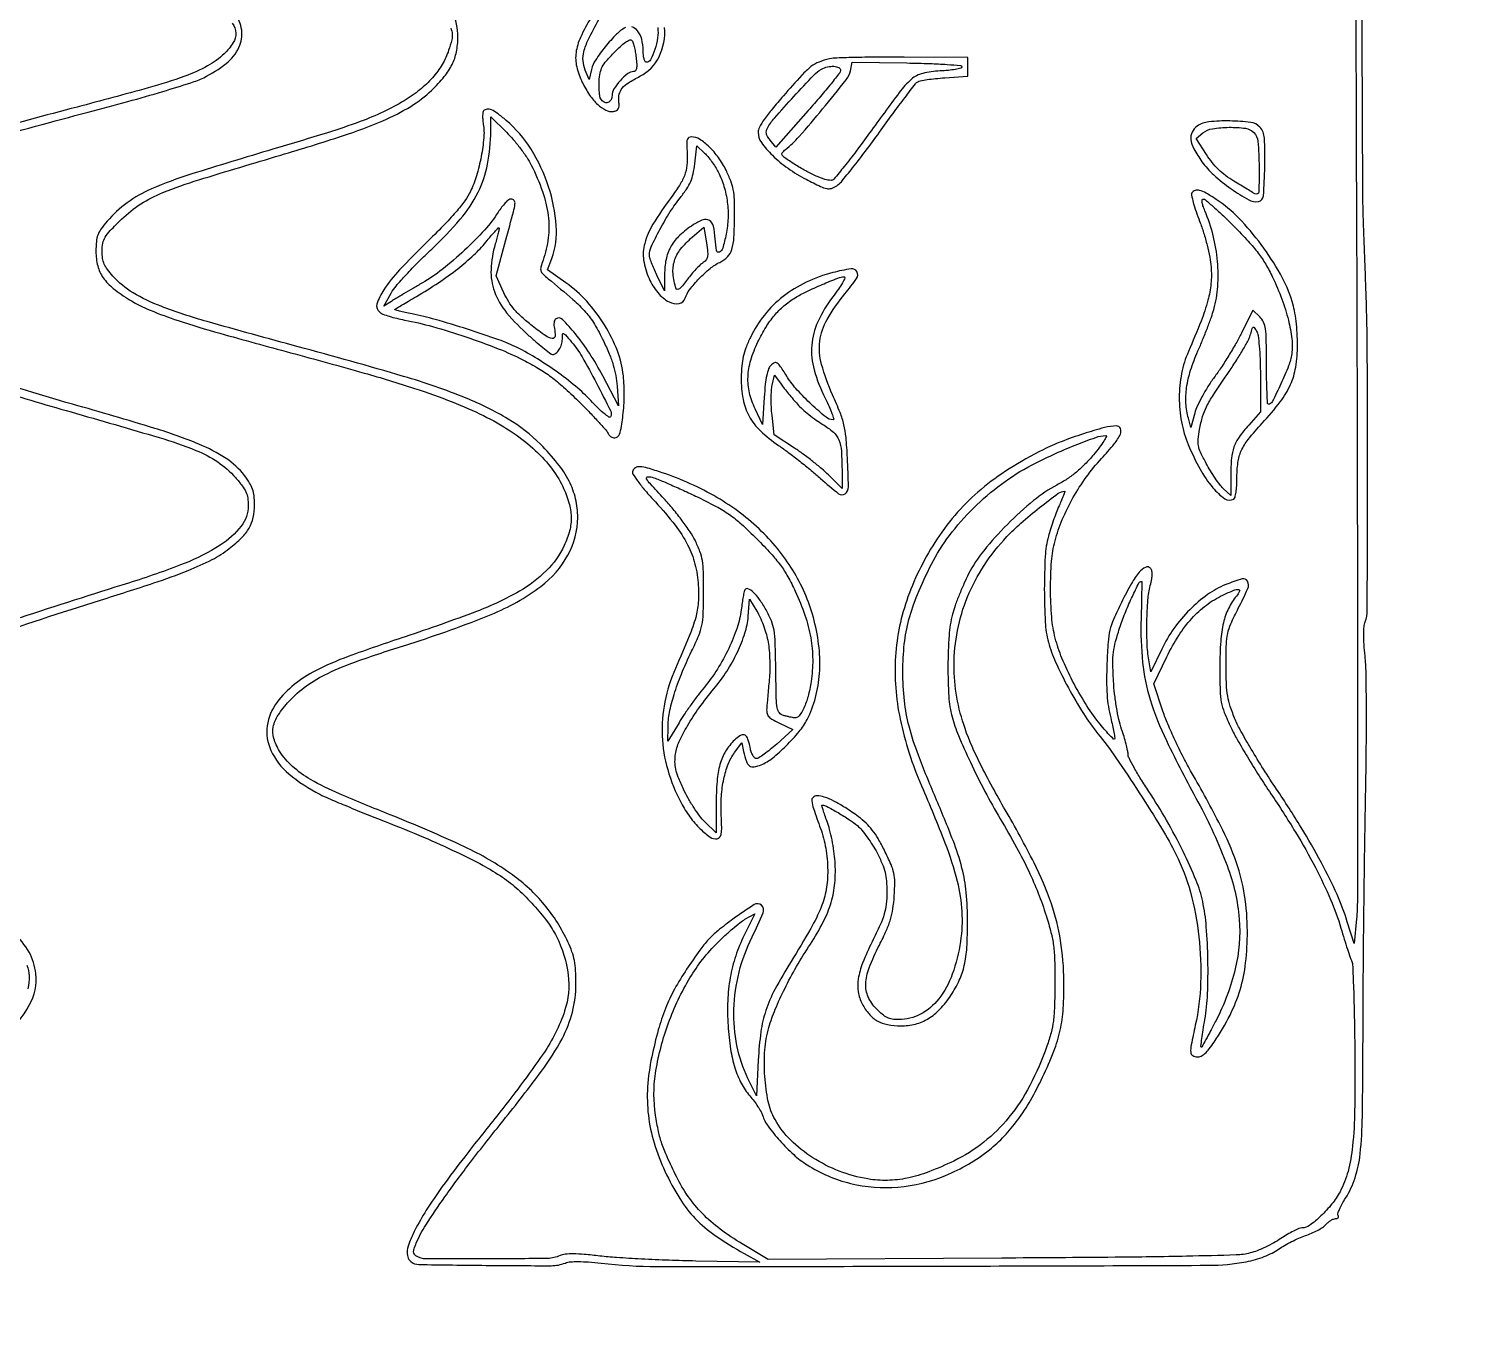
# Model space of a CAD drawing. Extents: x 0 to 1024, y 0 to 1024.
# Drawn here: x 465.5 to 930.9, y 112.6 to 526.7 of the extents above; entities that cross this region are included whole.
import ezdxf

# ---------------------------------------------------------------- set-up
doc = ezdxf.new("R2010")
doc.units = 0

msp = doc.modelspace()

# ---------------------------------------------------------------- linework, layer by layer
for points in [[(891.78204, 671.456443), (892.49099, 459.884558, -0.000345), (892.708254, 378.213949, -0.000545), (892.769923, 308.139427, -0.000121), (892.742148, 246.599217, -0.02363), (892.445004, 240.406336), (891.690069, 232.5), (889.510441, 239.5, 0.030391), (886.204044, 248.2148, 0.016711), (881.170999, 258.455506, 0.014796), (874.64342, 269.861145, 0.010754), (866.741306, 282.16493, -0.007082), (862.568459, 288.5584, -0.007087), (858.579355, 295.066023, -0.00696), (855.258584, 300.841427, -0.027769), (853.474261, 304.512916, -0.017712), (851.868125, 308.761464, -0.039914), (851.029551, 312.098024, -0.03257), (850.641318, 315.916441, -0.008509), (850.523009, 322.080227, -0.007502), (850.609549, 328.825885, -0.046015), (851.024856, 332.276071, -0.053606), (852.046368, 335.370291, -0.012288), (854.447085, 340.333142, 0.014627), (857.489355, 346.697999, 0.230051), (857.406035, 349.036917, 0.354684), (855.658795, 349.778257, 0.026292), (850.40036, 347.959559, 0.058592), (844.512387, 344.722982, 0.042357), (838.799786, 339.868972, 0.040665), (833.740515, 333.868825, 0.04237), (829.796783, 327.207682), (826.275419, 319.915365), (825.648715, 323.707682, -0.031774), (825.110898, 329.054491, -0.014265), (825.053018, 336.117703, -0.013898), (825.385139, 343.013184, -0.042714), (826.135066, 347.622114, 0.015345), (826.618348, 349.824758, 0.045305), (826.764816, 351.365921, 0.070233), (826.614369, 352.465075, 0.127975), (826.158694, 353.241306, 0.321127), (824.578136, 353.502782, 0.103519), (822.598698, 351.954424, 0.047259), (820.095417, 348.343942, 0.012963), (816.859417, 342.216209, 0.011401), (814.320064, 336.78201, 0.045329), (813.150014, 333.29503, 0.040737), (812.566897, 329.481149, 0.008008), (812.190634, 322.555307, 0.009068), (812.078134, 316.965618, 0.017782), (812.227493, 312.518256, 0.021396), (812.656476, 308.701217, 0.024028), (813.400524, 305.08183, -0.007532), (813.995451, 302.605, -0.011655), (814.426813, 300.44778, -0.006066), (814.72212, 298.639943, -0.238151), (814.599, 298.265667, -0.415307), (814.284984, 298.266253, -0.006646), (812.926497, 299.671801, -0.012977), (811.330289, 301.458568, -0.007707), (809.517681, 303.664815, -0.028876), (805.256456, 309.702211, -0.020273), (801.148419, 316.938406, -0.020486), (797.724223, 324.310515, -0.035093), (795.568362, 330.736181, -0.043302), (794.42919, 337.494036, -0.019452), (794.054942, 346.495784, -0.019393), (794.378461, 355.446396, -0.046247), (795.485477, 362, -0.034893), (797.837573, 368.877646, -0.028508), (801.264558, 375.859766, -0.028034), (805.537541, 382.536016, -0.030463), (810.422777, 388.5, 0.015233), (814.533809, 393.218214, 0.064322), (816.515674, 396.394799, 0.215433), (816.524427, 398.159823, 0.296066), (815.229901, 399, 0.066363), (811.422864, 398.492474, 0.01225), (804.625048, 396.467168, 0.013972), (797.475082, 393.921849, 0.023812), (791.679002, 391.350438, 0.023933), (780.694029, 385.16213, 0.03473), (771.70633, 378.604689, 0.037152), (764.173831, 371.241704, 0.03412), (757.577838, 362.642032, 0.0595), (748.191006, 344.034953, 0.071452), (744.189991, 324.85942, 0.068582), (745.682317, 304.705011, 0.049379), (752.562634, 283.191761, -0.009304), (760.082239, 264.877952, -0.031449), (764.00235, 252.560699, -0.046625), (765.505212, 242.754037, -0.051679), (765.079997, 233.179692, -0.048109), (762.451087, 222.610815, -0.081999), (758.070282, 214.659368, -0.103323), (752.212127, 209.748276, -0.123565), (745.245827, 208, -0.040666), (743.147238, 208.170966, -0.071519), (741.490373, 208.69326, -0.063023), (739.912684, 209.713537, -0.025279), (738.0295, 211.469564, -0.086584), (735.396797, 215.342313, -0.118431), (734.609357, 219.469203, -0.081284), (735.706728, 224.632056, -0.024333), (738.999728, 232, 0.01183), (741.271499, 236.759894, 0.031813), (742.585377, 240.271392, 0.036605), (743.340467, 243.628284, 0.020554), (743.787034, 247.786834, 0.014919), (743.948665, 252.269989, 0.054822), (743.656294, 255.089286, 0.050342), (742.746541, 257.895809, 0.011238), (740.614202, 262.466103, 0.01639), (738.597269, 266.231163, 0.033519), (736.729664, 269.010931, 0.038832), (734.705123, 271.245051, 0.03201), (732.230331, 273.299877, 0.014117), (727.949876, 276.232797, 0.026442), (724.307851, 278.316209, 0.032753), (721.274576, 279.603157, 0.084141), (718.933083, 280, 0.186063), (717.673861, 279.514608, 0.240354), (717.240139, 278.373418, 0.056369), (717.801278, 275.87788, 0.004499), (720.077449, 269.5, -0.023728), (721.054751, 266.388605, -0.022213), (721.757817, 263.129671, -0.021245), (722.193191, 259.680889, -0.017841), (722.36785, 256, -0.04592), (721.874549, 249.849784, -0.052713), (720.262942, 244.184321, -0.034665), (716.938378, 237.332983, -0.008713), (710.570209, 226.673059, 0.015977), (705.397996, 217.722305, 0.042709), (702.486004, 210.96067, 0.046142), (700.88849, 204.109289, 0.021373), (700.028629, 195), (699.437299, 183.5), (696.736221, 189.051495, -0.064545), (693.180079, 199.643348, -0.05615), (692.211229, 211.314314, -0.054446), (693.871745, 223.257938, -0.053303), (698.075379, 234.652164, 0.016069), (701.593469, 242.367785, 0.31555), (701.064194, 244.783953, 0.339565), (698.693904, 244.995773, 0.017255), (691.892048, 240.341614, 0.011474), (687.02425, 236.582912, 0.036235), (684.018612, 233.766443, 0.031607), (681.243358, 230.35025, 0.007178), (676.99822, 224.207261, 0.02276), (673.11226, 217.79494, 0.030144), (670.211477, 211.618044, 0.027513), (667.892867, 204.708638, 0.014926), (665.771844, 196, 0.036487), (664.450276, 186.350631, 0.044587), (664.686476, 177.248088, 0.044542), (666.533406, 168.324139, 0.036296), (670.023784, 159.208173, 0.029014), (674.770698, 150.440763, 0.053081), (679.752016, 144.026533, 0.050063), (686.175247, 138.568045, 0.023014), (695.5, 132.743719), (700.5, 129.931821), (680, 130.336059, -0.004313), (671.388147, 130.58021, -0.00387), (662.464521, 130.979448, -0.003881), (654.461337, 131.461921, -0.01214), (649.091985, 131.958667, 0.006961), (644.044773, 132.478376, 0.019637), (640.503847, 132.653497, 0.027479), (637.966736, 132.539766, 0.08213), (636.294932, 132.088519, -0.103876), (632.255615, 131.18306, -0.002481), (612.876111, 131.01747, -0.001944), (593.168818, 131.02347, -0.140966), (590.090423, 131.922954, -0.091126), (589.421349, 132.541423, -0.159427), (589.181545, 133.249052, -0.086094), (589.347969, 134.27238, -0.01493), (590.04625, 136.111658, -0.045379), (593.087147, 141.904569, -0.010751), (599.214306, 150.945842, -0.009644), (607.512799, 162.176129, -0.005428), (617.993607, 175.5, 0.009431), (630.325819, 191.438435, 0.037515), (636.939281, 201.878521, 0.059722), (640.267115, 210.449081, 0.063021), (641.394461, 219.406996, 0.013258), (641.274772, 223.806307, 0.033204), (640.890145, 226.993517, 0.038385), (640.12847, 229.820127, 0.023892), (638.829829, 233, 0.063973), (631.262036, 244.983647, 0.064782), (620.939256, 254.607538, 0.045869), (605.600498, 263.580706, 0.015184), (581.628617, 273.922115, -0.006693), (565.321218, 280.631036, -0.029709), (556.050524, 285.259876, -0.051236), (550.188115, 289.488341, -0.07262), (546.058033, 294.4061, -0.067457), (544.238198, 298.493679, -0.118737), (544.06251, 302.16733, -0.0999), (545.606742, 305.948605, -0.038421), (549.117765, 310.438475, -0.052884), (554.697276, 315.378283, -0.043663), (561.548044, 319.408103, -0.027604), (571.51685, 323.497147, -0.007148), (588, 328.955197, 0.019942), (614.132218, 338.356672, 0.065), (630.10541, 347.397508, 0.105696), (638.831213, 357.440686, 0.125931), (641.978038, 369.553656, 0.059469), (641.282998, 375.56181, 0.059348), (639.193289, 381.242004, 0.050981), (635.507168, 386.955612, 0.028812), (629.990177, 393.090241, 0.059389), (619.563581, 401.217668, 0.040173), (606.066132, 407.958273, 0.02423), (585.934625, 414.953233, 0.005866), (552, 424.499707, -0.003515), (522.748027, 432.580628, -0.02178), (507.959503, 437.483233, -0.043709), (498.940049, 441.851567, -0.074561), (492.481658, 447.151982, -0.023353), (490.70669, 449.311299, -0.058433), (489.686207, 451.074808, -0.065689), (489.168436, 452.898291, -0.036385), (489, 455.209865, -0.047117), (489.24284, 457.781131, -0.089597), (489.986165, 459.714518, -0.054233), (491.611168, 461.833919, -0.008803), (495.265911, 465.527708, -0.050493), (501.400754, 470.410126, -0.047205), (508.52568, 474.092001, -0.021255), (520.109099, 478.19107, -0.002468), (546.462289, 486.132233, 0.007006), (566.305818, 492.308796, 0.022484), (579.255825, 497.193997, 0.033768), (588.277791, 501.813208, 0.057949), (594.963099, 506.964058, 0.027101), (599.043381, 511.393738, 0.057654), (601.573484, 515.298004, 0.065837), (602.945654, 519.326005, 0.046597), (603.440861, 524.083435, 0.108561), (601.734012, 532.264487, 0.08124)], [(601.142845, 526.98573, -0.075431), (601.605191, 525.062187, -0.085898), (601.443672, 523.190122, -0.015812), (600.45182, 519.854944, -0.053484), (598.369355, 515.284694, -0.046932), (595.285106, 511.038604, -0.043218), (591.201183, 507.138246, -0.033075), (586.137076, 503.599582, -0.026462), (579.491703, 500.047644, -0.021093), (571.991008, 496.913723, -0.013155), (561.464939, 493.340215, -0.003209), (543.924771, 488.018858, 0.003843), (517.557406, 479.982964, 0.026645), (504.908322, 475.26815, 0.054147), (497.047537, 470.785566, 0.059171), (490.589525, 464.833556, 0.021219), (488.611951, 462.31428, 0.067004), (487.605352, 460.423791, 0.067363), (487.137301, 458.339949, 0.021608), (487, 455.164392, 0.062419), (487.586851, 450.481786, 0.090001), (489.318804, 446.69406, 0.07406), (492.557824, 443.26042, 0.030213), (497.845059, 439.594122, 0.038442), (504.493586, 436.224862, 0.018596), (513.442329, 432.907371, 0.011091), (526.843974, 428.825623, 0.002565), (549.587091, 422.572077, -0.00331), (573.301369, 416.013451, -0.009744), (589.491798, 411.077219, -0.013916), (601.57836, 406.757491, -0.021894), (611.665032, 402.315083, -0.030021), (620.25043, 397.41461, -0.03787), (627.506174, 391.84829, -0.041744), (633.212536, 385.811398, -0.05785), (637.154086, 379.5, -0.038332), (639.148145, 374.298031, -0.066459), (639.869227, 369.734138, -0.069823), (639.354909, 365.298675, -0.047006), (637.609763, 360.5, -0.087265), (631.896983, 352.444111, -0.064887), (623.201179, 345.829706, -0.039729), (609.445368, 339.332383, -0.010508), (586.519103, 331.200889, 0.007037), (568.1543, 324.830438, 0.031166), (557.671135, 320.270621, 0.052189), (550.752307, 315.768448, 0.059502), (545.25, 310.102792, 0.130306), (542.097839, 302.494057, 0.143294), (543.29595, 294.622303, 0.109658), (549.08405, 287.073479, 0.056969), (559.035213, 280.49105, 0.016204), (561.731677, 279.227602, 0.002605), (567.080417, 276.962637, 0.002877), (573.410943, 274.363418, 0.002523), (580.054545, 271.719133, -0.006867), (592.38162, 266.688196, -0.010489), (602.917495, 261.955346, -0.012099), (611.511753, 257.618123, -0.027494), (617.724962, 253.838253, -0.032819), (622.782124, 249.855242, -0.024858), (627.792949, 244.873843, -0.025299), (632.137754, 239.588599, -0.042522), (635.150594, 234.701676, -0.085509), (638.904723, 222.429917, -0.112359), (637.76781, 210.807137, -0.071009), (630.925238, 197.102102, -0.017769), (615.946413, 177, 0.003771), (605.613329, 163.913736, 0.009738), (598.413523, 154.271016, 0.013315), (593.273122, 146.680269, 0.025442), (589.629489, 140.283244, 0.020124), (587.87747, 136.428894, 0.062697), (587.142523, 133.679024, 0.10447), (587.287189, 131.680302, 0.15053), (588.251239, 130.206453, 0.170802), (590.891157, 129.22967, 0.001515), (612.480468, 128.948687, 0.002451), (633.404619, 128.842355, 0.093641), (638, 129.709749, -0.073304), (639.609457, 130.08142, -0.021658), (642.144329, 130.176001, -0.018072), (645.424837, 130.037629, -0.009416), (649.5, 129.640572, 0.028951), (667.493746, 128.594464, 0.000633), (755.085206, 128.68918, 0.00042), (844.967857, 128.975769, 0.045745), (857, 130.127803, 0.022596), (859.944108, 130.823568, 0.022894), (862.800339, 131.77971, 0.024206), (865.362421, 132.915313, 0.038741), (867.409972, 134.151206, -0.02413), (869.248303, 135.335365, -0.01401), (871.558601, 136.585458, -0.013985), (873.950134, 137.711333, -0.02284), (876.042364, 138.514071, 0.023038), (877.980326, 139.258501, 0.021175), (879.898272, 140.197217, 0.02171), (881.535975, 141.180948, 0.062808), (882.537379, 142.041303, -0.035512), (883.319312, 142.790826, -0.035192), (884.201709, 143.424633, -0.0374), (885.051596, 143.864687, -0.101094), (885.714005, 144, 0.069241), (886.208827, 144.068854, 0.143688), (886.535802, 144.274739, 0.190165), (886.646384, 144.579965, 0.132089), (886.539998, 144.935282, -0.221174), (886.46765, 145.54433, -0.021399), (887.005385, 146.973388, -0.023995), (887.838715, 148.695559, -0.016632), (888.936004, 150.560141, 0.063777), (892.010617, 157.128606, 0.050962), (893.6305, 164.782076, 0.02333), (894.359855, 176.905603, 0.002984), (894.554737, 203, -0.001496), (894.629989, 219.752916, -0.000842), (894.816434, 240.0875, -0.00084), (895.073703, 260.611961, -0.001376), (895.368755, 278, 0.002388), (895.605872, 293.867032, 0.003367), (895.654418, 308.011121, 0.003013), (895.546583, 319.570645, 0.022959), (895.213537, 325, -0.010675), (894.894994, 328.702396, -0.016765), (894.796187, 331.894019, -0.018523), (894.897519, 334.450188, -0.071116), (895.241902, 336, 0.089696), (895.917013, 339.673767, 0.000333), (896.011226, 383.314564, 0.001837), (895.924854, 422.893661, 0.008295), (895.4061, 446, -0.000272), (895.211234, 451.059882, -0.00019), (894.996775, 456.765625, -0.000192), (894.795372, 462.235225, -0.000399), (894.643376, 466.5, -0.007399), (894.512903, 473.013365, -0.000196), (894.373475, 501.834957, -0.000412), (894.25084, 535.698205, -0.000282), (894.164901, 574.150916)], [(450.666828, 490.717442, -0.005287), (484.5, 499.945492, 0.003511), (497.296181, 503.386886, 0.005123), (508.516365, 506.613173, 0.004591), (517.573203, 509.408994, 0.035956), (521.664446, 511.045361, 0.055428), (528.864815, 515.590802, 0.112504), (533.016367, 520.800007, 0.147506), (533.88292, 526.312496, 0.125313), (531.655056, 531.789833, 0.073949)], [(530.865475, 528.577563, -0.141983), (531.992227, 525.391162, -0.15971), (531.180178, 522.325461, -0.055842), (528.25, 518.75521, -0.068057), (522.940312, 514.834221, -0.038039), (515.607057, 511.52302, -0.019553), (503.785885, 507.749612, -0.003343), (481, 501.610039, 0.004093), (450.036283, 493.217141, 0.017766)], [(646.295156, 530.473414, 0.027001), (642.864275, 524.019759, 0.074869), (641.422069, 519.100319, 0.09186), (641.636801, 514.582174, 0.056138), (643.436604, 509.54005, 0.034695), (645.802553, 505.449457, 0.056636), (648.402514, 502.405494, 0.072736), (651.018708, 500.594314, 0.151749), (653.441393, 500.20553, 0.071088), (654.439082, 500.496764, 0.159657), (655.013445, 501.023949, 0.121574), (655.254965, 501.897995, 0.033384), (655.19871, 503.335737, -0.08213), (655.338836, 505.747246, -0.118715), (656.279436, 507.654072, -0.079971), (658.304951, 509.418477, -0.022), (662.000175, 511.500088, 0.165556), (668.137441, 517.783444, 0.129384), (669.932699, 527.211576, 0.101431)], [(657.285124, 527.152594, 0.075797), (654.400194, 524.9925, 0.024406), (650.834313, 520.991751, 0.023757), (647.702286, 516.71125, 0.090767), (646.4106, 513.682678), (645.691862, 510.5), (644.415388, 513.5, -0.079477), (643.681529, 516.451908, -0.086226), (643.938527, 519.39907, -0.049015), (645.379135, 523.261951, -0.009922), (648.728694, 529.779084, 0.010756)], [(667.707144, 527.146735, -0.07168), (667.675427, 523.904361, -0.041034), (666.762804, 520.091253, -0.037933), (665.415155, 516.838414, -0.282741), (664.051027, 516, -0.285456), (663.645046, 516.252342, -0.048692), (663.308739, 517.142457, -0.040474), (663.076172, 518.39886, -0.025538), (663, 519.889216, 0.063343), (662.554031, 523.395336, 0.103772), (661.230423, 526.067944, 0.153475), (659.346463, 527.355663, 0.199173)], [(450.633805, 330.432942, -0.008825), (488.5, 342.977937, 0.004536), (505.595446, 348.479352, 0.015101), (516.675193, 352.531453, 0.022839), (524.359088, 356.022774, 0.047463), (529.90676, 359.555273, 0.028145), (533.926293, 363.067447, 0.069155), (536.320731, 366.163538, 0.080434), (537.573331, 369.494579, 0.049512), (537.993411, 373.672261, 0.025214), (537.851688, 376.553758, 0.058149), (537.388133, 378.66911, 0.057082), (536.443854, 380.64438, 0.023545), (534.75, 383.083179, 0.084983), (528.870557, 388.528697, 0.046175), (520.13507, 393.13503, 0.024511), (505.922159, 398.226118, 0.004642), (479.5, 405.986297, -0.011216), (445.669045, 416.407449, -0.037475)], [(453.209004, 411.160124, 0.004952), (479, 403.505511, -0.002395), (507.303814, 395.262319, -0.022877), (519.189178, 391.138921, -0.05446), (526.203739, 387.410961, -0.063008), (531.873349, 382.406543, -0.017016), (534.072635, 379.729624, -0.056479), (535.24414, 377.779193, -0.070079), (535.815127, 375.852577, -0.037065), (536, 373.362091, -0.169171), (533.700119, 366.759142, -0.081807), (526.991255, 360.667618, -0.050655), (515.355999, 354.71724, -0.017461), (497.5, 348.46931, 0.004537), (462.596613, 337.260013, 0.017061)], [(457.535853, 202.689749, 0.08554), (465.583039, 212.635548, 0.15432), (467.680546, 222.80627, 0.103256), (465.477578, 229.716151, 0.081104), (460.545575, 235.861959, 0.049477)], [(464.775417, 225.531738, -0.093608), (465.509965, 222.037, -0.060655), (465.093643, 217.915203, -0.036524)]]:
    msp.add_lwpolyline(points, format="xyb")
for points in [[(660.743087, 517.586965, -0.013991), (660.930911, 515.363167, -0.057742), (660.851338, 514.017721, -0.125651), (660.518215, 513.280536, -0.227924), (659.934771, 513, 0.168946), (658.052794, 512.34541, 0.04186), (655.635164, 510.07896, 0.042461), (653.60658, 507.405608, 0.142005), (653, 505.312909, -0.122943), (652.637482, 503.860857, -0.197706), (651.668345, 503.059195, -0.203839), (650.440296, 503.184203, -0.129112), (649.382036, 504.19087, -0.098824), (649.109421, 504.922747, -0.01784), (648.929067, 506.371167, -0.018616), (648.840447, 508.108082, -0.015904), (648.873542, 509.94087, -0.035523), (649.193597, 512.57577, -0.073002), (649.880564, 514.532499, -0.057686), (651.211789, 516.484095, -0.015542), (653.756774, 519.243749, -0.015697), (655.712006, 521.114689, -0.032046), (657.37892, 522.429648, -0.038365), (658.682383, 523.188385, -0.319185), (659.319286, 523.080714, -0.11519), (659.701952, 522.464933, -0.01827), (660.111576, 521.092877, -0.01943), (660.478681, 519.409649, -0.015911)], [(723, 517.089236, 0.044203), (719.581263, 516.084306, 0.074783), (717.001089, 514.594867, 0.039328), (714.021361, 511.810947, 0.004959), (708.13386, 505.243033, 0.008341), (704.470696, 500.931082, 0.020736), (701.978452, 497.625867, 0.02588), (700.414968, 495.092068, 0.125938), (700, 493.47069, 0.157085), (701.049661, 490.212079, 0.043326), (704.602063, 486.077831, 0.039821), (709.615299, 481.900018, 0.034952), (715.444018, 478.364168, 0.005736), (720.088479, 476.0403, 0.060602), (722.0897, 475.351695, 0.133769), (723.565062, 475.433828, 0.064707), (725.280281, 476.264078, 0.074461), (726.760332, 477.585109, 0.004984), (730.357065, 482.001246, 0.00709), (734.53427, 487.390826, 0.005245), (739.006218, 493.464404, -0.002419), (743.379043, 499.474201, -0.003657), (747.249266, 504.659618, -0.001446), (750.61179, 509.070178, -0.085289), (751.349666, 509.75258, -0.100154), (752.152743, 510.070131, -0.008423), (754.365214, 510.42732, -0.010931), (757.043557, 510.753958, -0.008232), (760, 511), (767.5, 511.5), (767.5, 514.5), (767.5, 517.5), (747, 517.644891, 0.003265), (738.893161, 517.649253, 0.004289), (731.49375, 517.541435, 0.003156), (725.301661, 517.358968, 0.040466)], [(726.5, 513.356262, -0.168488), (726.237663, 512.599859, -0.002832), (723.440607, 509.093509, -0.006927), (720.076686, 505.041369, -0.004508), (716.085045, 500.450862), (705.67009, 488.689199), (703.849559, 490.93746, -0.036142), (703.061293, 492.06913, -0.079037), (702.672022, 493.048257, -0.09924), (702.651409, 493.950822, -0.085968), (702.973508, 494.84286, -0.051027), (705.261523, 498.047818, -0.005283), (711.469517, 504.949623, -0.004263), (717.907939, 511.838431, -0.073419), (720.33088, 513.73477, -0.070111), (722.307328, 514.518483, -0.074837), (724.378875, 514.701498, -0.102066), (725.931582, 514.280611, -0.282868)], [(765.5, 514.5, -0.341617), (765.184528, 514.092153, -0.017503), (763.446685, 513.705284, -0.021841), (761.189661, 513.386382, -0.013409), (758.509993, 513.198839, 0.048625), (752.91971, 512.409725, 0.121722), (749.28893, 510.521082, 0.052513), (745.383909, 506.278204, 0.003703), (735.852498, 493.25, -0.005526), (731.543346, 487.404776, -0.008632), (727.692636, 482.479688, -0.003596), (724.329779, 478.3888, -0.222457), (723.499148, 478, -0.07764), (721.449839, 478.320148, -0.026484), (718.627282, 479.391908, -0.023138), (715.308842, 481.044791, -0.015249), (711.648673, 483.233244, -0.006075), (708.548334, 485.271261, -0.10803), (707.727582, 486.13153, -0.312097), (707.771803, 486.888341, -0.059693), (708.797068, 487.919267, 0.045568), (713.201062, 492.104871, 0.007662), (720.742109, 500.977981, 0.004557), (728.309205, 510.335826, 0.117095), (729.683665, 513.272547), (730.259019, 516.045094), (747.879509, 515.772547, -0.004301), (755.238214, 515.595395, -0.009856), (760.776741, 515.305003, -0.004687), (765.086266, 514.953135, -0.38785)], [(611.679455, 500.346122, 0.169229), (611.457486, 499.886748, 0.024123), (611.38678, 498.826663, 0.025182), (611.428649, 497.518322, 0.019057), (611.601326, 496.091709, -0.061757), (611.757822, 491.648395, -0.025231), (610.92163, 485.654082, -0.025198), (609.417364, 479.492172, -0.039488), (607.452142, 474.406718, -0.046547), (605.673927, 471.445068, -0.019516), (602.772913, 467.804168, -0.015304), (598.713963, 463.380339, -0.007207), (593.218057, 457.906718, 0.01283), (584.675048, 449.204831, 0.040221), (579.589334, 442.787235, 0.071462), (577.403547, 438.228007, 0.319402), (578.268059, 435.565446, 0.069882), (579.332808, 434.985173, 0.014619), (581.347383, 434.294654, 0.015068), (583.752559, 433.626825, 0.013747), (586.268059, 433.082208, -0.022268), (595.264367, 430.973413, -0.012524), (605.985649, 427.65899, -0.01253), (616.424235, 423.849421, -0.024442), (624.5, 420.205506, -0.016867), (629.377016, 417.500072, -0.025244), (633.422535, 414.787407, -0.023254), (637.40473, 411.516438, -0.011743), (642.124847, 407.051381, -0.004921), (645.501198, 403.637249, -0.006471), (648.510296, 400.452524, -0.004829), (650.963864, 397.735281, -0.060254), (651.751057, 396.595508, 0.063544), (652.265452, 395.861063, 0.089005), (652.899147, 395.373952, 0.101779), (653.594314, 395.177849, 0.110066), (654.2897, 395.280927, 0.255851), (655.628047, 396.858844, 0.021078), (656.519461, 402.371132, 0.02673), (656.93775, 408.824315, 0.028864), (656.645211, 415.120334, 0.065644), (654.715427, 423.171814, 0.046675), (650.593423, 431.499401, 0.045755), (644.876004, 439.109132, 0.055251), (638.18752, 445.030159), (632.298629, 449.183118), (633.605422, 452.841559, 0.103648), (635.059692, 463.42813, 0.062042), (632.602115, 475.938778, 0.059858), (626.962181, 487.997892, 0.076602), (618.981546, 497.283801, 0.015224), (616.13834, 499.571262, 0.062571), (614.22558, 500.671716, 0.124181), (612.818945, 500.884309, 0.173794)], [(626.998267, 482.94772, -0.033554), (630.645459, 474.426598, -0.053486), (632.454049, 466.718657, -0.059869), (632.48309, 459.467279, -0.057911), (630.802115, 452.329305, 0.022063), (630.11527, 450.131183, 0.135194), (630.127062, 448.954441, 0.131414), (630.739435, 447.933102, 0.020409), (632.513579, 446.350032, -0.006492), (640.399204, 439.698379, -0.032828), (644.492654, 435.654263, -0.046851), (647.322723, 431.790582, -0.022798), (650.219773, 426.397834, -0.013617), (652.112116, 422.162092, -0.024556), (653.393428, 418.583403, -0.028139), (654.20119, 415.260347, -0.027126), (654.642944, 411.826679), (655.110139, 405.5), (650.000739, 415.169506, 0.022142), (645.772929, 422.378819, 0.027818), (641.209438, 428.634016, 0.023946), (637.040206, 433.257425, 0.348878), (634.998408, 433.499016, 0.141052), (634.583133, 433.041434, 0.071227), (634.340147, 432.294459, 0.059523), (634.290218, 431.359957, 0.045124), (634.449567, 430.344917, -0.075621), (634.683912, 427.884278, -0.434048), (633.787598, 427.135774, -0.124216), (631.690558, 427.950126, -0.012123), (627.30157, 431.230351, -0.016201), (623.966716, 434.03052, -0.033061), (621.578739, 436.474372, -0.038233), (619.760869, 438.960787, -0.031397), (618.206254, 441.860659), (615.715886, 447.30034), (618.873637, 458.90017, 0.001431), (621.291505, 467.883446, 0.033912), (621.792317, 470.456126, 0.203818), (621.484569, 471.535839, 0.22651), (620.512545, 472, 0.169914), (619.773062, 471.741232, 0.030828), (618.677946, 470.751562, 0.030099), (617.486838, 469.377282, 0.023291), (616.355871, 467.75, -0.044436), (612.071767, 462.109913, -0.020281), (605.56662, 455.520671, -0.020305), (598.40622, 449.357882, -0.036507), (592, 445.002614, 0.001476), (588.948701, 443.226902, 0.001589), (585.982379, 441.47621, 0.0015), (583.44553, 439.957777, 0.007598), (582.046398, 439.085363), (579.592797, 437.50317), (581.983837, 441.757453, -0.04832), (583.547162, 444.000922, -0.009599), (586.791947, 447.668125, -0.010079), (590.753386, 451.805188, -0.00923), (594.994241, 455.904793, 0.028847), (604.205542, 465.536056, 0.060467), (609.916397, 474.164905, 0.068448), (612.976363, 483.181406, 0.04766), (614, 493.896068), (614, 498.424816), (619.083681, 493.462408, -0.022948), (621.236934, 491.158363, -0.015115), (623.505608, 488.326725, -0.01522), (625.549688, 485.431793, -0.028221)], [(841.222506, 495.443296, 0.125609), (839.574284, 493.525225, 0.149302), (839.187058, 491.178791, 0.092125), (840.183913, 488.136001, 0.028259), (842.75, 484.014026, 0.056892), (846.533027, 479.761117, 0.029165), (852.126706, 475.312824, 0.024763), (857.782269, 471.735482, 0.177741), (860.917838, 471.220854, 0.339015), (862.531511, 473.031445, 0.013729), (862.968314, 482.360246, 0.0171), (862.83057, 491.62702, 0.173331), (861.380187, 495.132392, 0.179684), (858.449791, 496.656719, 0.027173), (851.743178, 497.125294, 0.029264), (844.955377, 496.832638, 0.128046)], [(859.428571, 493.428571, -0.179161), (860.743299, 490.568199, -0.015006), (861.126275, 482.296609, -0.014674), (861.022022, 474.331397, -0.574169), (859.75, 473.65953, 0.00251), (858.97816, 474.134297, 0.000296), (857.255667, 475.180545, 0.000354), (855.206123, 476.421798, 0.00029), (853.013972, 477.745558, -0.026535), (850.372527, 479.536163, -0.030477), (848.061486, 481.521455, -0.030818), (846.030606, 483.752253, -0.028336), (844.227217, 486.277011), (840.92649, 491.5), (843.074029, 493.25, -0.132347), (846.151307, 494.626394, -0.036642), (851.472016, 495.075297, -0.035596), (856.734758, 494.757863, -0.16497)], [(677.067164, 488.75, -0.024622), (677.164477, 483.747052, -0.069083), (676.58084, 480.300184, -0.063993), (675.051587, 476.996225, -0.018955), (671.903371, 472.386682, 0.021342), (666.155583, 463.884062, 0.072169), (663.504772, 457.746014, 0.101716), (663.174151, 452.319219, 0.071229), (664.896331, 446.421401, 0.066739), (667.730548, 441.896756, 0.095554), (671.380119, 438.90064, 0.168875), (674.554689, 438.380955, 0.279757), (676.535086, 440.110545, -0.088248), (677.970145, 442.844489, -0.026887), (681.040189, 446.393417, -0.02763), (684.572397, 449.674878, -0.062657), (687.640324, 451.633612, 0.088344), (690.119536, 453.400909, 0.118801), (691.529284, 455.759261, 0.06289), (692.213433, 459.591366, 0.01077), (692.432179, 467, 0.011462), (692.359562, 471.858946, 0.03835), (691.995657, 475.022437, 0.045281), (691.189084, 477.809596, 0.02107), (689.672387, 481.258307, 0.041082), (687.236663, 485.334832, 0.04525), (684.236059, 488.817806, 0.050243), (681.166705, 491.243622, 0.143069), (678.577405, 492, 0.110348), (677.757978, 491.816927, 0.175824), (677.256982, 491.313617, 0.101999), (677.034525, 490.370781, 0.024279)], [(687.139013, 480.708108, -0.045518), (689.0048, 476.075026, -0.04106), (690.081582, 471.017963, -0.040678), (690.323726, 465.804021, -0.042667), (689.707857, 460.704407, -0.015618), (688.608024, 456.145033, -0.226445), (687.550331, 454.922701, -0.48731), (686.639166, 455.41432, -0.026168), (686.198463, 459.170327, 0.038392), (685.612771, 463.290034, 0.200045), (684.320831, 465.127355, 0.237784), (682.275143, 465.324708, 0.053522), (679.073908, 463.667608, 0.039455), (674.825483, 460.346682, 0.072187), (672.051399, 456.946444, 0.078028), (670.490839, 453.089404, 0.053895), (669.921128, 448.405609), (669.842255, 442.5), (667.433995, 447.5, -0.010543), (666.511053, 449.524296, -0.01256), (665.729613, 451.471875, -0.011377), (665.152583, 453.136385, -0.07587), (665.013656, 454, -0.113248), (665.601315, 456.659362, -0.012834), (668.404145, 462.195155, -0.01665), (671.75159, 467.939279, -0.028055), (674.977891, 472.4869, 0.020577), (677.043674, 475.308383, 0.046399), (678.308528, 477.634139, 0.048587), (679.089147, 480.085606, 0.024635), (679.611729, 483.284779), (680.269166, 489.095759), (682.731901, 486.79788, -0.032374), (683.814826, 485.647694, -0.016029), (685.042368, 484.061134, -0.015837), (686.214848, 482.327975, -0.022327)], [(839.491583, 473.986381, 0.197713), (839.371023, 473.25415, 0.010168), (839.971034, 470.879992, 0.0149), (840.846461, 468.026497, 0.010149), (842.003455, 464.834821, -0.016861), (843.285556, 461.144155, -0.013918), (844.407853, 457.132648, -0.014302), (845.254865, 453.279065, -0.026325), (845.687261, 450.09844, -0.044983), (845.64789, 444.795037, -0.041234), (844.671615, 439.42236, -0.028496), (842.470192, 432.760328, -0.008808), (838.415452, 423, 0.054421), (836.196188, 415.891685, 0.048034), (835.437189, 408.162739, 0.047554), (836.166841, 400.351696, 0.050827), (838.358647, 393, 0.028254), (842.138546, 385.130971, 0.048021), (846.259668, 379.110588, 0.065787), (850.103294, 375.578554, 0.299875), (852.991051, 375.494469, 0.198553), (853.386195, 376.041902, 0.019803), (853.703621, 377.660903, 0.022509), (853.926511, 379.697711, 0.015998), (854, 381.993917, -0.031533), (854.331184, 387.240015, -0.075274), (855.393441, 390.985443, -0.062421), (857.647912, 394.651844, -0.016607), (862.124971, 399.86908, 0.021888), (867.918164, 406.766093, 0.057718), (871.22774, 412.29286, 0.06701), (872.910814, 417.924144, 0.038467), (873.476049, 425, 0.014748), (873.371633, 428.91343, 0.016085), (873.036126, 432.70166, 0.017227), (872.498362, 436.14436, 0.028397), (871.780806, 439, 0.051664), (867.972666, 447.853765, 0.032412), (861.844101, 457.326653, 0.032498), (854.58408, 465.876265, 0.054251), (847.331989, 471.903489, 0.015465), (844.069583, 473.922119, 0.065972), (841.956551, 474.79419, 0.138089), (840.519373, 474.772949, 0.184037)], [(853.106788, 463.163482, -0.010253), (857.667893, 458.411383, -0.02375), (860.840282, 454.621183, -0.028581), (863.266976, 451.014505, -0.023467), (865.444881, 446.913482, -0.02141), (868.446526, 439.783155, -0.027755), (870.543432, 433.007859, -0.031196), (871.653188, 426.987083, -0.064118), (871.614154, 422.201598, -0.058526), (870.617433, 418.34857, -0.015941), (868.153546, 412.552207, -0.008323), (865.354289, 406.764065, -0.284871), (864.110675, 406.0039, -0.396154), (863.863225, 406.239446, -0.002157), (863.679386, 409.816307, -0.007347), (863.543896, 414.003681, -0.004413), (863.5, 418.97683, 0.003738), (863.441584, 426.789648, 0.031827), (863.16646, 430.283322, 0.074135), (862.534228, 432.400271, 0.087054), (861.332789, 434.112363), (859.165578, 436.278866), (855.465694, 428.889433, -0.013813), (853.683553, 425.562953, -0.007945), (851.363716, 421.651715, -0.007933), (848.906705, 417.793866, -0.01312), (846.697096, 414.627044, 0.018032), (844.661893, 411.648261, 0.016002), (842.759622, 408.411428, 0.016337), (841.232299, 405.379583, 0.044902), (840.42474, 403.127044), (839.221097, 398.5), (838.375403, 401.5, -0.056188), (837.593958, 406.266193, -0.047992), (837.826421, 411.354005, -0.041924), (839.102035, 416.917985, -0.026822), (841.456997, 423.121786, 0.006942), (842.978888, 426.696022, 0.005909), (844.487355, 430.50765, 0.005963), (845.777915, 434.009459, 0.016726), (846.569449, 436.5, 0.051053), (847.850192, 443.861526, 0.040199), (847.768259, 451.958788, 0.038729), (846.360541, 460.264515, 0.03878), (843.689098, 468.25, -0.017507), (843.076037, 469.852699, -0.049294), (842.800645, 471.019255, -0.09723), (842.844051, 471.735468, -0.341524), (843.186162, 472, -0.179671), (843.877251, 471.743378, -0.004142), (846.547541, 469.404273, -0.008707), (849.641836, 466.549956, -0.005727)], [(615.463328, 457.544408, 0.063164), (614.083446, 449.317075, 0.098239), (615.196257, 442.234187, 0.085512), (619.106023, 435.441879, 0.038331), (626.297801, 428.018174, 0.005127), (628.957417, 425.71179, 0.00779), (631.319707, 423.767839, 0.00355), (633.356185, 422.168055, 0.1662), (633.847801, 422, 0.170939), (634.970595, 422.395412, 0.080846), (636.010529, 423.552221, 0.070185), (636.758214, 425.179235, 0.070133), (637.026901, 426.95, -0.020711), (637.107857, 428.506489, -0.478474), (637.431794, 428.720979, -0.137505), (638.000896, 428.347309, -0.003523), (640.016252, 426, -0.045063), (643.359557, 421.240266, -0.010874), (647.985971, 412.782412, -0.004433), (652.568363, 403.759586, -0.259241), (652.485846, 401.977098, -0.423432), (651.987299, 401.867634, -0.022945), (650.545778, 402.920499, -0.024448), (648.755362, 404.508634, -0.013963), (646.745944, 406.5876, 0.032001), (642.03664, 411.120829, 0.018454), (635.844269, 415.981228, 0.018094), (629.057007, 420.549107, 0.02336), (622.5, 424.212379, 0.030689), (616.56006, 426.733635, 0.007553), (606.508032, 430.120049, 0.00801), (596.154703, 433.252759, 0.021511), (588.670695, 435.042922, -0.005928), (586.458019, 435.499815, -0.010561), (584.650481, 435.935649, -0.005429), (583.210746, 436.331911, -0.577327), (583.170695, 436.492654, -0.055659), (583.443129, 436.702622, -0.000689), (585.334155, 437.846576, -0.002029), (587.530186, 439.158788, -0.001326), (590.073237, 440.655293, 0.014819), (597.150061, 445.081086, 0.018949), (603.378561, 449.588226, 0.02104), (608.557886, 454.007486, 0.03606), (612.427869, 458.159496, -0.006323), (613.945662, 459.995447, -0.01063), (615.271457, 461.492749, -0.004499), (616.409853, 462.702599, -0.420502), (616.628394, 462.70494, -0.251921), (616.706109, 462.446238, -0.005075), (616.409189, 461.066, -0.010729), (616.002673, 459.42965, -0.006844)], [(682.020291, 451.301659, 0.040697), (680.992252, 450.44909, 0.013766), (679.638199, 449.051431, 0.013588), (678.220034, 447.417583, 0.015191), (676.94647, 445.767406, -0.016258), (675.670241, 444.121051, -0.052472), (674.68137, 443.154449, -0.133656), (674.008246, 442.867134, -0.36653), (673.603655, 443.123596, -0.054721), (672.639764, 448.033348, -0.096896), (673.085691, 452.120834, -0.092716), (675.064032, 455.858977, -0.046782), (678.770984, 459.719107), (682.5, 462.938213), (683.340942, 457.876956, -0.012335), (683.759532, 454.906143, -0.078542), (683.696609, 453.389007, -0.131511), (683.175089, 452.335683, -0.059703)], [(724.046069, 448.336521, 0.047896), (715.432128, 445.221697, 0.055789), (708.033019, 440.64285, 0.057625), (702.021343, 434.686896, 0.057139), (697.50773, 427.5, 0.020075), (696.06699, 424.152974, 0.036089), (695.200541, 421.293245, 0.035151), (694.740882, 418.287931, 0.017987), (694.567168, 414.475279, 0.047419), (695.156472, 407.575732, 0.081169), (697.089292, 402.145499, 0.077401), (700.727004, 397.443133, 0.039603), (706.547872, 392.748442, -0.01082), (709.685298, 390.502996, -0.00613), (713.391016, 387.656054, -0.006118), (717.057454, 384.693697, -0.010016), (720.08112, 382.085052, 0.015694), (725.896044, 377.182329, 0.343611), (727.982172, 377.16739, 0.237253), (729.053685, 379.384906, 0.009234), (728.733657, 388.728298, 0.009434), (728.261095, 395.319513, 0.03544), (727.595669, 399.409304, 0.036904), (726.372513, 403.282146, 0.010849), (723.935962, 409.022929, -0.03811), (720.395018, 418.817552, -0.098409), (719.83779, 426.280166, -0.101042), (722.177628, 433.269273, -0.041561), (727.907942, 441.511383, 0.021358), (731.655908, 446.463206, 0.287581), (731.754034, 448.635845, 0.312745), (729.876357, 449.542089, 0.02368)], [(723.99761, 440.496843, 0.0537), (719.201969, 432.507452, 0.089634), (717.233062, 424.93938, 0.087251), (718.014584, 417.017316, 0.048569), (721.527794, 407.944808, -0.009966), (722.803548, 405.280612, -0.017913), (723.726732, 403.040037, -0.013943), (724.319241, 401.293864, -0.504837), (724.102369, 401, -0.173767), (721.830824, 401.814018, -0.015376), (717.17536, 405.888502, -0.021174), (712.596712, 410.528364, -0.041855), (709.456045, 414.636166, 0.00648), (707.195474, 418.071113, 0.082981), (706.137234, 419.183187, 0.259795), (705.244777, 419.305554, 0.103366), (704.173976, 418.606919, 0.106128), (703.36281, 417.355871, 0.038529), (702.761371, 415.316312, 0.027134), (702.303136, 412.39298, 0.009919), (701.962616, 408.218657), (701.425232, 399.5), (699.032186, 404.5, -0.054893), (697.214892, 409.691636, -0.067356), (696.740633, 414.802624, -0.062656), (697.641516, 420.14263, -0.039725), (699.936612, 426.030426, -0.023888), (702.530681, 430.791704, -0.038232), (705.230771, 434.549491, -0.04185), (708.273442, 437.605979, -0.037473), (711.892125, 440.239446, -0.027256), (715.451074, 442.182296, -0.010641), (720.558203, 444.487022, -0.007355), (725.643757, 446.565138, -0.088631), (727.709916, 446.976265, -0.55411), (727.925952, 446.645388, -0.021684), (727.118517, 445.082725, -0.020943), (725.800821, 442.991036, -0.010965)], [(861.546847, 415.5), (861.621671, 403.5), (857.783167, 399.242327, 0.028322), (854.726967, 395.440047, 0.068409), (853.052721, 392.253802, 0.064234), (852.242673, 388.612751, 0.022659), (852, 383.260586), (852, 376.651372), (849.592968, 378.912661, -0.041341), (848.459981, 380.16861, -0.013174), (846.98553, 382.212288, -0.013048), (845.456059, 384.585141, -0.014191), (844.09667, 386.970007, -0.012943), (842.322069, 390.517778, -0.061844), (841.623098, 392.667278, -0.072717), (841.527545, 394.757459, -0.021985), (841.982921, 397.909943, -0.02383), (842.977522, 402.062774, -0.047477), (844.22274, 405.202192, -0.027823), (846.419788, 408.968163, -0.003785), (851.507065, 416.544479, 0.008731), (853.924587, 420.222917, 0.010231), (856.083572, 423.796174, 0.009271), (857.784752, 426.877106, 0.060086), (858.41826, 428.530345, -0.007348), (858.911171, 430.378781, -0.210187), (859.217893, 430.750688, -0.377008), (859.577095, 430.657343, -0.016918), (860.314262, 429.485866, -0.098815), (860.800011, 428.071579, -0.011486), (861.172255, 424.727996, -0.01263), (861.437947, 420.492277, -0.007788)], [(712.651341, 406, 0.027427), (714.216304, 404.444151, 0.013753), (716.349532, 402.646875, 0.013612), (718.664414, 400.903818, 0.019577), (720.811628, 399.5, -0.047283), (724.188865, 397.014888, -0.115217), (725.954801, 394.501629, -0.080209), (726.770027, 390.906771, -0.015217), (726.988994, 384.171053), (727, 378.842105), (722.610513, 383.231592, 0.019426), (720.464033, 385.21746, 0.009542), (717.589762, 387.583037, 0.009452), (714.506596, 389.92995, 0.013571), (711.682555, 391.881061), (705.144084, 396.141043), (704.467686, 402.457149, -0.014778), (704.262058, 405.117818, -0.013188), (704.203291, 407.889099, -0.013356), (704.282811, 410.382467, -0.039423), (704.517454, 412.079467), (705.24362, 415.385678), (707.370381, 412.442839, 0.010308), (708.408671, 411.066802, 0.004899), (709.798953, 409.336334, 0.004853), (711.288304, 407.554859, 0.006862)], [(807.889509, 389.75, -0.019977), (805.129243, 386.680039, -0.026748), (802.37725, 384.141699, -0.027537), (799.437273, 381.96875, -0.023349), (796.113392, 380, 0.050147), (788.617004, 374.999596, 0.025064), (780.179059, 367.31679, 0.025059), (772.574439, 358.853026, 0.051605), (767.709807, 351.407799, 0.013866), (766.199176, 348.263763, 0.009962), (764.680896, 344.675237, 0.010072), (763.371849, 341.199441, 0.021313), (762.528393, 338.4477, 0.046122), (761.408568, 331.622608, 0.016548), (761.040247, 321.766482, 0.016402), (761.320255, 311.958735, 0.049764), (762.387558, 305.378124, 0.034493), (764.419706, 299.429652, 0.010834), (768.256719, 290.833379, 0.010819), (772.942728, 281.449105, 0.01219), (777.855903, 272.647781, -0.007832), (783.129773, 263.39079, -0.014846), (787.0352, 255.749821, -0.017263), (790.068125, 248.738882, -0.016822), (792.638589, 241.475188, -0.013781), (794.196592, 236.035064, -0.031232), (795.000145, 231.83245, -0.025711), (795.356494, 227.09451, -0.006798), (795.432931, 219.5, -0.00636), (795.313179, 212.132094, -0.024307), (794.95734, 207.554322, -0.033133), (794.223417, 203.787359, -0.020814), (792.895851, 199.5, -0.03426), (787.353919, 186.762988, -0.050573), (780.678796, 176.57349, -0.055322), (772.614774, 168.607941, -0.053905), (762.933213, 162.524342, -0.022326), (754.897391, 159.044436, -0.039415), (747.963974, 157.011345, -0.045891), (741.597847, 156.277749, -0.048201), (735.311355, 156.73949, -0.049629), (726.072979, 159.284584, -0.050241), (717.55772, 163.592899, -0.052765), (710.466691, 169.259768, -0.069586), (705.449987, 175.829027, -0.076778), (703.259244, 181.649492, -0.034854), (702.144413, 189.732997, -0.03448), (702.157707, 198.239572, -0.053154), (703.4497, 205.47497, -0.027716), (705.506847, 211.321515, -0.017047), (708.53564, 217.963519, -0.015702), (712.350461, 225.058575, -0.013404), (716.800569, 232.291881, 0.025711), (720.962157, 239.444746, 0.046404), (723.492457, 245.728992, 0.050944), (724.677988, 251.952426, 0.039056), (724.735961, 258.880053, 0.017973), (724.385868, 262.181555, 0.013278), (723.771002, 265.803828, 0.013457), (723.005958, 269.199318, 0.029117), (722.198055, 271.75, -0.006924), (721.460498, 273.763589, -0.012015), (720.911739, 275.457812, -0.006113), (720.517364, 276.845032, -0.494065), (720.635912, 277, -0.12457), (722.031617, 276.646793, -0.008147), (725.69226, 274.589459, -0.012842), (729.342417, 272.331409, -0.029966), (731.919453, 270.414322, -0.044418), (733.361897, 268.963527, -0.017265), (735.097203, 266.723943, -0.016931), (736.820378, 264.154894, -0.020134), (738.262647, 261.616524, -0.017743), (739.894621, 258.158556, -0.040541), (740.813312, 255.426931, -0.0418), (741.263507, 252.634484, -0.01999), (741.395562, 249, -0.024724), (741.188231, 245.098721, -0.046276), (740.576236, 242.000456, -0.034775), (739.283248, 238.534094, -0.008685), (736.685898, 233.07258, 0.019986), (733.613321, 226.216524, 0.055727), (732.208853, 221.142107, 0.078279), (732.198671, 216.963958, 0.081038), (733.48002, 213.038636, 0.058769), (735.658718, 209.817216, 0.085397), (738.302991, 207.642088, 0.081297), (741.623446, 206.408377, 0.048414), (745.831108, 206, 0.062007), (750.592376, 206.592738, 0.074642), (754.748092, 208.333687, 0.068209), (758.484705, 211.367306, 0.041933), (762.005165, 215.821513, 0.038772), (764.697997, 220.663819, 0.051808), (766.309821, 225.423961, 0.040993), (767.13165, 231.21274, 0.014928), (767.373975, 239.5, 0.023377), (766.925643, 248.958206, 0.039683), (765.559102, 256.75829, 0.029696), (762.688433, 265.654539, 0.007841), (757.042604, 279.5, -0.008884), (751.529222, 293.101791, -0.028483), (748.543152, 302.411385, -0.037122), (747.061971, 310.5871, -0.0255), (746.552947, 320, -0.027863), (747.019577, 328.850232, -0.038124), (748.483774, 336.691709, -0.034494), (751.255111, 344.788661, -0.017829), (755.760609, 354.5, -0.044279), (761.536992, 363.743368, -0.035755), (769.246026, 372.55916, -0.03525), (778.268648, 380.319453, -0.039492), (787.96949, 386.413715, -0.013574), (794.74162, 389.725396, -0.011785), (802.007742, 392.83269, -0.009689), (808.564811, 395.309464, -0.074188), (811.786456, 395.941336, -0.572442), (811.998568, 395.615133, -0.02463), (811.172391, 394.14683, -0.021616), (809.788158, 392.145036, -0.01104)], [(659.647518, 384.52383, 0.234863), (659.744796, 383.502469, 0.018982), (661.299574, 381.201739, 0.019821), (663.650902, 378.245274, 0.00893), (666.954734, 374.54886, -0.021603), (673.274876, 367.106481, -0.0466), (677.312648, 360.775019, -0.055744), (679.665031, 354.585442, -0.047277), (680.761728, 347.672753, -0.033815), (680.735531, 342.157427, -0.049236), (679.9098, 337.368552, -0.030863), (677.867182, 331.421594, -0.006018), (673.404485, 321, 0.054463), (669.977801, 310.221361, 0.060484), (669.125255, 299.337352, 0.059815), (670.90395, 288.463369, 0.051421), (675.251725, 277.714782, 0.03561), (678.051971, 273.231605, 0.040057), (681.36264, 269.376629, 0.042583), (684.56835, 266.698197, 0.204338), (686.847026, 266.217787, 0.186459), (687.675344, 266.741757, 0.117398), (688.131407, 267.807468, 0.047646), (688.281564, 269.794807, 0.007357), (688.144964, 273.750354, -0.028209), (688.188914, 279.880489, -0.036663), (688.954932, 285.442421, -0.041185), (690.389727, 290.207339, -0.065299), (692.449825, 293.931992), (694.742179, 297.039103), (695.343957, 294.269552, 0.027223), (696.215509, 291.100571, 0.151766), (697.233293, 289.687084, 0.206388), (698.685939, 289.333991, 0.05608), (701.008382, 290.003472, 0.071734), (704.583356, 292.126648, 0.025), (709.05927, 296.125255, 0.025397), (713.199821, 300.651841, 0.055458), (715.770557, 304.5816, 0.05284), (718.447045, 311.629836, 0.046717), (719.729782, 319.382564, 0.04391), (719.587105, 327.696851, 0.036383), (718.021852, 336.41456, 0.071554), (711.676296, 351.710029, 0.06586), (701.1315, 365.084352, 0.061604), (686.762807, 375.974971, 0.050186), (669.162863, 383.945135, 0.00877), (664.421243, 385.450399, 0.057341), (661.965579, 385.885338, 0.144408), (660.539719, 385.557357, 0.174609)], [(679.883776, 376.436418, -0.010224), (686.470567, 373.117651, -0.030819), (690.759527, 370.495205, -0.032016), (694.605502, 367.420452, -0.011743), (699.642465, 362.614677, -0.011124), (704.120636, 357.932688, -0.026957), (707.154307, 354.234493, -0.03044), (709.551658, 350.512693, -0.018291), (711.954695, 345.837752, -0.027994), (715.058409, 338.11761, -0.038404), (716.906073, 330.866749, -0.041104), (717.545286, 323.828944, -0.040608), (717.029492, 316.752128, -0.025085), (716.045143, 311.996109, -0.044861), (714.700236, 308.240866, -0.059089), (713.175832, 305.763472, -0.252346), (711.63499, 305.09968, -0.024494), (711.045696, 305.180668, -0.007229), (710.152207, 305.3618, -0.007238), (709.152112, 305.594857, -0.007732), (708.181035, 305.852029, -0.154442), (706.84795, 306.726974, -0.12934), (706.145495, 308.273847, -0.036599), (705.842756, 311.422586, -0.002438), (705.681035, 320.502349, 0.004061), (705.496142, 329.282765, 0.032853), (705.114736, 333.291466, 0.058253), (704.271369, 336.258793, 0.028153), (702.552771, 339.82037, 0.026081), (700.455501, 343.180313, 0.052025), (698.405052, 345.546032, 0.092101), (696.736699, 346.613107, 0.373922), (695.685557, 346.252704, 0.082862), (695.484418, 345.71751, 0.005244), (695.176624, 344.06051, 0.007594), (694.859053, 342.067138, 0.005566), (694.56502, 339.846905, -0.052009), (693.251586, 334.093965, -0.029182), (690.544147, 327.445683, -0.028219), (686.894853, 320.789481, -0.03346), (682.700648, 314.973998, 0.011425), (680.689559, 312.429648, 0.006928), (678.421974, 309.333678, 0.00694), (676.255781, 306.19724, 0.012134), (674.561929, 303.532826), (671, 297.617657), (671.007639, 302.058828, -0.049489), (671.484951, 306.786614, -0.025285), (672.962725, 312.572231, -0.021917), (675.337591, 319.191804, -0.014941), (678.585184, 326.5, 0.012299), (680.896236, 331.627467, 0.049394), (681.911679, 334.908389, 0.04223), (682.341007, 338.560115, 0.007364), (682.465193, 345.5, 0.00683), (682.396442, 352.050452, 0.034998), (682.054909, 355.668376, 0.049739), (681.264112, 358.599896, 0.023403), (679.699624, 362.202637, 0.03328), (678.130556, 364.92404, 0.01273), (675.606968, 368.496541, 0.01254), (672.661398, 372.248754, 0.015053), (669.699624, 375.620734, -0.002803), (665.333141, 380.352977, -0.049676), (664.092423, 382.018192, -0.496502), (664.321823, 382.591512, -0.127198), (665.5, 382.609719, -0.037171), (667.276576, 382.036926, -0.004803), (670.962734, 380.496641, -0.005583), (675.305284, 378.575183, -0.004634)], [(796.788668, 373.255153, 0.012268), (795.888098, 371.076291, 0.007239), (794.914762, 368.433841, 0.00724), (794.018606, 365.765106, 0.0123), (793.356767, 363.505153, 0.051755), (792.331591, 357.023757, 0.013506), (792.052541, 346.474319, 0.013522), (792.343928, 335.922497, 0.051446), (793.376013, 329.421888, 0.04194), (795.658262, 323.052971, 0.016855), (799.780845, 314.765942, 0.016975), (804.622582, 306.488727, 0.029233), (809.271366, 300, -0.019088), (815.079897, 292.230272, -0.007258), (822.600453, 280.980296, -0.00723), (829.771709, 269.54942, -0.019832), (834.390173, 261.218087, -0.051279), (839.048147, 248.993487, -0.037304), (841.75543, 234.685869, -0.036816), (842.330429, 219.888295, -0.045307), (840.604135, 206.184624, 0.005027), (839.293624, 199.907286, 0.064866), (839.135569, 197.52353, 0.238665), (839.777352, 196.432956, 0.143774), (841.25, 196.001933, 0.115938), (842.456534, 196.286606, 0.064492), (843.717516, 197.133384, 0.046048), (845.093416, 198.585072, 0.019695), (846.663982, 200.751933, 0.029306), (851.776014, 209.492724, 0.045006), (855.031594, 217.628103, 0.044697), (856.792903, 226.256065, 0.028415), (857.359197, 236.5, 0.037505), (856.473271, 248.048364, 0.046655), (853.86481, 258.4909, 0.034567), (848.704715, 270.456978, 0.011027), (839.431816, 287.5, -0.011901), (836.803548, 292.350785, -0.008778), (834.118076, 297.837295, -0.008881), (831.761589, 303.115994, -0.019574), (830.193824, 307.243983), (827.259056, 315.987967), (831.485437, 324.743983, -0.029323), (835.294614, 331.580691, -0.042434), (839.486976, 337.075202, -0.046923), (844.173233, 341.357837, -0.050825), (849.457836, 344.562232, -0.011134), (852.987369, 346.143744, -0.117688), (854.533672, 346.400731, -0.534465), (854.869084, 345.814256, -0.059005), (853.848163, 344.256131, 0.062174), (851.302852, 340.317452, 0.054665), (849.668091, 335.70068, 0.041122), (848.774022, 329.740484, 0.016676), (848.5, 321.526816, 0.005964), (848.591151, 313.884736, 0.039562), (848.982786, 310.093528, 0.05147), (849.939265, 306.827208, 0.014089), (852.110273, 301.91159, 0.018699), (854.11158, 298.081134, 0.005975), (857.365687, 292.537522, 0.005952), (861.140172, 286.445086, 0.006612), (864.9313, 280.655936, -0.011704), (872.830233, 268.321851, -0.016498), (879.24005, 256.948436, -0.018683), (884.146637, 246.602952, -0.029877), (887.459842, 237.40545, 0.003396), (888.521091, 233.88531, 0.004411), (889.543762, 230.675351, 0.003331), (890.441332, 228.001901, 0.039547), (890.876344, 227, -0.112104), (891.203393, 225.796805, -0.001481), (891.508621, 218.007816, -0.004164), (891.761097, 208.953271, -0.002712), (891.908825, 198.494694, -0.005364), (891.869212, 178.970556, -0.022572), (891.191141, 167.271224, -0.037807), (889.733158, 159.195179, -0.059522), (887.167786, 152.641198, -0.046165), (884.563063, 148.702234, -0.033573), (881.004723, 144.833605, -0.031677), (877.389958, 141.809274, -0.159678), (874.920491, 141, 0.100637), (873.961024, 140.804909, 0.016125), (872.216354, 139.997485, 0.017277), (870.197279, 138.893833, 0.014389), (868.129555, 137.587184, -0.022219), (865.839041, 136.189435, -0.015517), (863.144012, 134.812135, -0.015688), (860.472694, 133.650952, -0.031128), (858.279066, 132.932675, -0.056), (853.757304, 132.284777, -0.002448), (837.79892, 131.877146, -0.002992), (814.796298, 131.539952, -0.000811), (778.38609, 131.28323), (703.272179, 130.875478), (694.88609, 135.857025, -0.026695), (687.759086, 140.622674, -0.038554), (682.061849, 145.617908, -0.04124), (677.486575, 151.145029, -0.037927), (673.735674, 157.5, -0.007146), (670.723045, 163.848136, -0.025083), (669.050899, 168.05112, -0.029998), (667.963833, 172.001788, -0.013829), (667.004046, 177.25, -0.07621), (666.989332, 190.652002, -0.04706), (670.820791, 205.971446, -0.046305), (677.586182, 220.658286, -0.06373), (686.38815, 232.200715, -0.010039), (689.000049, 234.743195, -0.010096), (691.707006, 237.173816, -0.009956), (694.14964, 239.196224, -0.039426), (695.765251, 240.284618), (698.92579, 242.069235), (695.515548, 235.168889, 0.035212), (692.784257, 228.497976, 0.035348), (691.02026, 221.518298, 0.033863), (690.205539, 214.085943, 0.0274), (690.312323, 206.060128, 0.020575), (691.141407, 198.500376, 0.03773), (692.528017, 192.464287, 0.045554), (694.557747, 187.558149, 0.055978), (697.33488, 183.45632, -0.015692), (698.68068, 181.777071, -0.015319), (699.92981, 180.003463, -0.015404), (700.929588, 178.380651, -0.053978), (701.422386, 177.257596, 0.080957), (703.218152, 173.697847, 0.025853), (706.961362, 169.073371, 0.02631), (711.447976, 164.581106, 0.041104), (715.792597, 161.269678, 0.082916), (729.717357, 155.32253, 0.080445), (744.969821, 154.135909, 0.077581), (760.288647, 157.848231, 0.069544), (774.390781, 166.13877, 0.036071), (779.167954, 170.522214, 0.030945), (783.535293, 175.766928, 0.027942), (787.611239, 182.034074, 0.019574), (791.513487, 189.5, 0.018227), (795.098782, 197.839448, 0.03803), (797.143454, 204.603344, 0.03837), (798.129783, 211.560516, 0.018887), (798.365499, 220.5, 0.036615), (797.270591, 233.410524, 0.043276), (794.307486, 245.297204, 0.034708), (788.758256, 258.415558, 0.014027), (779.477575, 275.5, -0.013607), (771.443209, 290.260563, -0.03284), (766.541298, 301.676092, -0.042118), (763.913991, 311.723893, -0.042997), (763.031919, 322, -0.04831), (764.122749, 333.22685, -0.048935), (767.347163, 343.985131, -0.047991), (772.673651, 354.09524, -0.043161), (780, 363.398587, -0.024975), (784.50415, 367.744492, -0.013003), (790.518162, 372.724032, -0.00708), (796.552879, 377.325118, -0.160675), (798.598806, 378, -0.521694), (798.670151, 377.897724, -0.00296), (798.18618, 376.606201, -0.00823), (797.572953, 375.074939, -0.004775)], [(823.166402, 337.007984, 0.0316), (823.667308, 322.853473, 0.050646), (826.063712, 311.016874, 0.038223), (831.315185, 297.767871, 0.010862), (841.463858, 278.058216, -0.03397), (850.85158, 257.551627, -0.069877), (854.728648, 240.36498, -0.080349), (853.479316, 224.382363, -0.059115), (847.269999, 207.706856, -0.003475), (845.518974, 204.355707, -0.005918), (844.003115, 201.582808, -0.001507), (842.668579, 199.225458, -0.512896), (842.491774, 199.206856, -0.21729), (842.410372, 199.470126, -0.001443), (842.731794, 201.910764, -0.005314), (843.140515, 204.720418, -0.003327), (843.675627, 208, 0.031867), (844.547008, 216.293645, 0.014771), (844.670888, 227.130991, 0.014746), (844.157299, 237.912886, 0.033302), (842.987389, 246, 0.04555), (840.883532, 252.770422, 0.015785), (836.67168, 262.104305, 0.015535), (831.35901, 272.14847, 0.017472), (825.624684, 281.448477, -0.008653), (823.085462, 285.40858, -0.011718), (820.938778, 289.077224, -0.008794), (819.285599, 292.188581, -0.115213), (818.975412, 293.448477, 0.050455), (818.844937, 294.600162, 0.00955), (818.356725, 296.659865, 0.010113), (817.689245, 299.052452, 0.009126), (816.903773, 301.5, -0.027135), (816.045111, 304.548717, -0.013582), (815.276276, 308.480299, -0.013016), (814.67057, 312.780876, -0.01404), (814.307619, 317, -0.01019), (814.097996, 322.608622, -0.034774), (814.289728, 326.254444, -0.037472), (814.976661, 329.696708, -0.013288), (816.45437, 334.5, -0.015307), (818.245476, 339.322108, -0.014145), (820.372634, 344.156084, -0.006581), (822.494681, 348.482653, -0.280411), (823.331559, 349.001361, -0.420399), (823.398761, 348.933829, -0.000194), (823.352526, 345.478868, -0.002194), (823.282218, 341.607294, -0.001315)], [(703.081264, 330.108556, -0.026295), (703.472228, 327.558213, -0.013596), (703.705455, 324.34013, -0.013479), (703.766067, 321.010524, -0.019886), (703.624306, 318.091166, -0.000065), (703.381099, 315.347678, -0.000061), (703.132813, 312.554905, -0.000061), (702.912539, 310.084066, -0.000216), (702.770434, 308.5, 0.053488), (702.799558, 306.784263, 0.138583), (703.27608, 305.65485, 0.094951), (704.402395, 304.693013, 0.017465), (706.834747, 303.418864), (711.169494, 301.337728), (705.976593, 296.668864, -0.011949), (703.889432, 294.880642, -0.016123), (701.913563, 293.371479, -0.013144), (700.219838, 292.228226, -0.142824), (699.43716, 292, -0.206004), (698.870485, 292.243821, -0.059881), (698.291271, 293.024159, -0.048985), (697.783727, 294.157595, -0.034433), (697.43195, 295.511045, 0.032428), (696.724867, 298.276992, 0.177632), (695.786792, 299.469091, 0.260356), (694.544775, 299.522639, 0.067327), (692.830577, 298.347961, 0.06422), (689.837338, 294.846565, 0.068647), (687.911, 290.775617, 0.053489), (686.857552, 285.525323, 0.022283), (686.520637, 278.297689), (686.5, 268.095378), (682.849095, 271.653873, -0.038655), (681.223244, 273.504081, -0.016432), (679.32946, 276.208984, -0.016143), (677.488268, 279.241427, -0.020373), (675.994161, 282.163598, -0.011971), (674.328038, 286.018463, -0.040623), (673.511821, 288.63094, -0.054751), (673.256011, 290.900776, -0.037939), (673.444577, 293.478981, -0.06951), (674.616083, 297.438761, -0.026541), (677.275083, 302.552319, -0.023553), (681.050464, 308.318832, -0.017058), (685.764129, 314.381209, 0.032007), (689.90513, 320.048689, 0.03115), (693.330367, 326.248564, 0.032947), (695.742898, 332.349125, 0.057057), (696.807277, 337.689554), (697.272024, 343.293795), (699.613404, 339.414287, -0.030866), (700.591978, 337.540552, -0.015718), (701.597907, 335.080432, -0.015555), (702.479433, 332.469481, -0.022457)]]:
    msp.add_lwpolyline(points, format="xyb", close=True)

doc.saveas('drawing.dxf')
